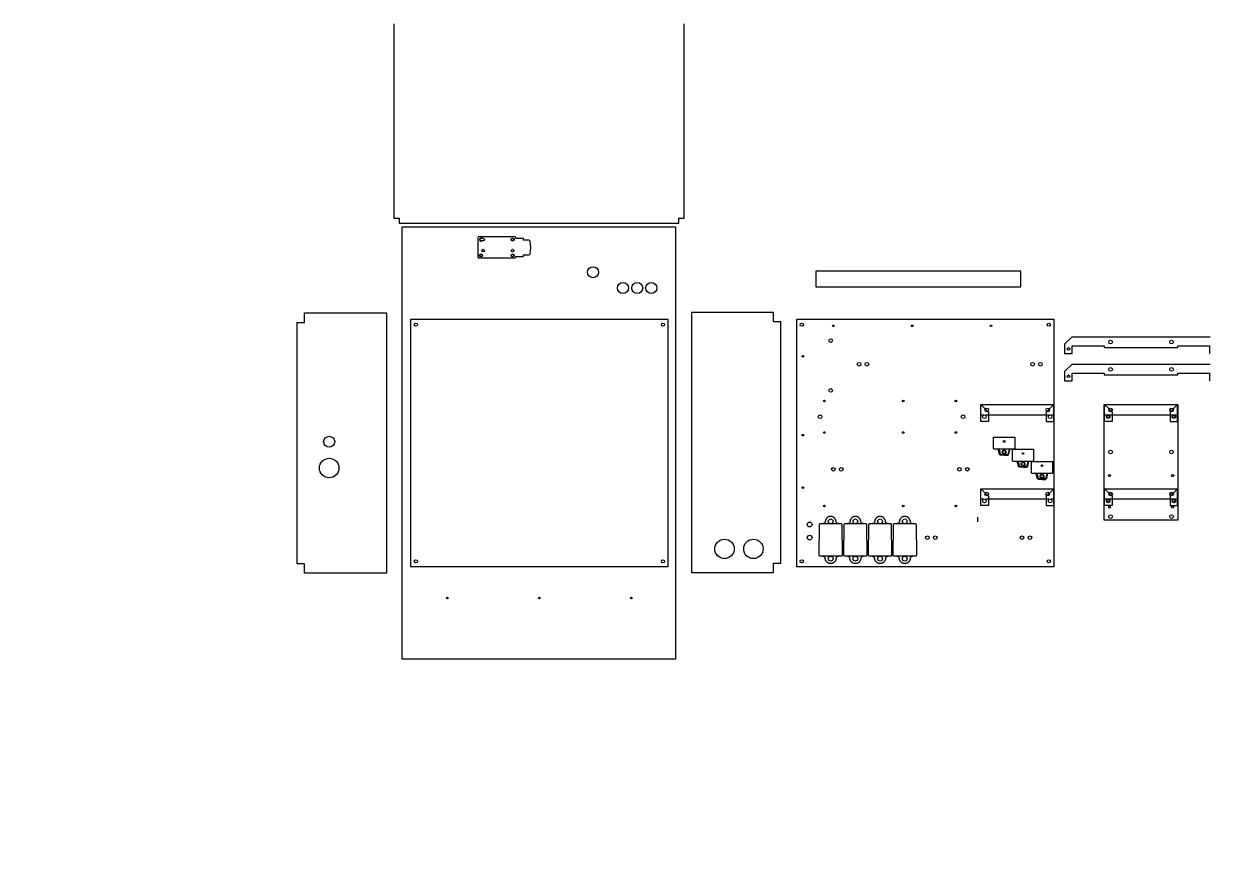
# Paper-space layout 'Лист1' of a CAD drawing. Header units: millimetres. Extents: x 30 to 267, y 21 to 189.
# The model-space entities are those that its viewports show. They can reach past a viewport. Long polylines and large blocks are cut down to what shows.
import ezdxf

# ---------------------------------------------------------------- set-up
doc = ezdxf.new("R2010")
doc.units = ezdxf.units.MM
doc.linetypes.add('ACAD_ISO07W100', pattern=[3, 0, -3])
doc.layers.add('1', color=30, linetype='Continuous')
doc.layers.add('VPort', color=8, linetype='Continuous', plot=False)
doc.layers.get('VPort').off()

msp = doc.modelspace()

# ---------------------------------------------------------------- linework, layer by layer
for p, q in [((1425.5, 462), (1687.7, 462)), ((1425.5, 445), (1486.5, 445)), ((1486.5, 445), (1486.5, 442)), ((1486.5, 442), (1626.5, 442)), ((1626.5, 442), (1626.5, 445)), ((1626.5, 445), (1687.5, 445)), ((1425.5, 410), (1687.7, 410)), ((1425.5, 393), (1486.5, 393)), ((1486.5, 393), (1486.5, 390)), ((1486.5, 390), (1626.5, 390)), ((1626.5, 390), (1626.5, 393)), ((1626.5, 393), (1687.5, 393))]:
    msp.add_line(p, q)
for points in [[(677, 1195), (145, 1195), (145, 1185), (135, 1185), (135, 688), (145, 688), (145, 678), (677, 678), (677, 688), (687, 688), (687, 1185), (677, 1185), (677, 1195)], [(671, 671), (671, -151), (151, -151), (151, 671)], [(-49, 489.4), (-35, 489.4), (-35, 507.4), (121, 507.4), (121, 12.4), (-35, 12.4), (-35, 30.4), (-49, 30.4)], [(871, 490.6), (857, 490.6), (857, 508.6), (701, 508.6), (701, 13.6), (857, 13.6), (857, 31.6), (871, 31.6)], [(1391, 495), (901, 495), (901, 25), (1391, 25)], [(1486.5, 333), (1626.5, 333), (1626.5, 113), (1486.5, 113)]]:
    msp.add_lwpolyline(points, close=True)
msp.add_lwpolyline([(301, 644.5, -1), (301, 649.5), (305, 649.5, -1), (305, 644.5)], format="xyb", close=True)
at = {"color": 0}
msp.add_lwpolyline([(938, 557), (1328, 557), (1328, 587), (938, 587)], close=True, dxfattribs=at)
for points in [[(1425.5, 462), (1411, 448), (1411, 430), (1425.5, 430), (1425.5, 445)], [(1687.5, 462), (1702, 448), (1702, 430), (1687.5, 430), (1687.5, 445)], [(1425.5, 410), (1411, 396), (1411, 378), (1425.5, 378), (1425.5, 393)], [(1687.5, 410), (1702, 396), (1702, 378), (1687.5, 378), (1687.5, 393)]]:
    msp.add_lwpolyline(points)
for centre, radius in [((361, 647), 2.5), ((301, 617), 2.5), ((305, 626), 2.5), ((361, 626), 2.5), ((361, 617), 2.5), ((514, 585), 10.5), ((571, 555), 10.5), ((598, 555), 10.5), ((625, 555), 10.5), ((177, 485), 3), ((647, 485), 3), ((1498.5, 452), 3.5), ((1614.5, 452), 3.5), ((1418.5, 439), 2.5), ((1694.7, 439), 2.5), ((1020, 410), 3.5), ((1035, 410), 3.5), ((1350, 410), 3.5), ((1365, 410), 3.5), ((1418.5, 387), 2.5), ((1498.5, 400), 3.5), ((1614.5, 400), 3.5), ((1694.7, 387), 2.5), ((1498.5, 323), 2.5), ((1614.5, 323), 2.5), ((1258.5, 310), 3.5), ((1383.5, 310), 3.5), ((12, 262.4), 10.5), ((1296, 263), 1.5), ((12, 212.4), 18.5), ((1296, 243), 3), ((1332, 240), 1.5), ((1498.5, 243), 3.5), ((1614.5, 243), 3.5), ((971, 210), 3.5), ((986, 210), 3.5), ((1211, 210), 3.5), ((1226, 210), 3.5), ((1332, 220), 3), ((1368, 217), 1.5), ((1368, 197), 3), ((1496.5, 198), 2), ((1616.5, 198), 2), ((1498.5, 163), 2.5), ((1614.5, 163), 2.5), ((1258.5, 150), 3.5), ((1383.5, 150), 3.5), ((1496.5, 138), 2), ((1616.5, 138), 2), ((966, 111), 4.5), ((1013, 111), 4.5), ((1060, 111), 4.5), ((1107, 111), 4.5), ((1498.5, 120), 3.5), ((1614.5, 120), 3.5), ((926, 105), 4.5), ((764, 58.6), 18.5), ((819, 58.6), 18.5), ((926, 80), 4.5), ((1150, 80), 3.5), ((1165, 80), 3.5), ((1330, 80), 3.5), ((1345, 80), 3.5), ((177, 35), 3), ((647, 35), 3), ((237, -35), 1.5), ((412, -35), 1.5), ((587, -35), 1.5)]:
    msp.add_circle(centre, radius)
for centre, radius in [((911, 485), 3), ((1381, 485), 3), ((911, 35), 3), ((966, 40), 4.5), ((1013, 40), 4.5), ((1060, 40), 4.5), ((1107, 40), 4.5), ((1381, 35), 3)]:
    msp.add_circle(centre, radius, dxfattribs=at)
at = {"color": 3}
for centre, radius in [((971, 483), 1.5), ((1121, 483), 1.5), ((1271, 483), 1.5), ((966, 455), 3.5), ((913, 425), 1.5), ((966, 360), 3.5), ((954, 340), 1.5), ((1104, 340), 1.5), ((1204, 340), 1.5), ((946, 310), 3.5), ((1218, 310), 3.5), ((913, 275), 1.5), ((954, 280), 1.5), ((1104, 280), 1.5), ((1204, 280), 1.5), ((913, 175), 1.5), ((954, 140), 1.5), ((1104, 140), 1.5), ((1204, 140), 1.5)]:
    msp.add_circle(centre, radius, dxfattribs=at)
at = {"layer": '1'}
for p, q in [((381.6, 649.1), (381.6, 649.1)), ((381.6, 614.9), (381.6, 614.9)), ((983.1, 106.5), (950, 106.5)), ((1030.1, 106.5), (997, 106.5)), ((1077.1, 106.5), (1044, 106.5)), ((1124.1, 106.5), (1091, 106.5)), ((983.1, 44.5), (950, 44.5)), ((1030.1, 44.5), (997, 44.5)), ((1077.1, 44.5), (1044, 44.5)), ((1124.1, 44.5), (1091, 44.5))]:
    msp.add_line(p, q, dxfattribs=at)
at = {"layer": '1', "linetype": 'ACAD_ISO07W100'}
msp.add_line((1246, 110), (1246, 360), dxfattribs=at)
at = {"layer": '1'}
for points in [[(394.4, 643.9, 0.37008), (391.8, 646.1), (381.6, 646.1), (381.6, 649.1), (381.2, 649.4), (367.2, 649.4), (367.2, 650.7), (365.9, 652), (297, 652, 0.385485), (295, 650.3), (295, 632), (295, 613.7, 0.385485), (297, 612), (365.9, 612), (367.2, 613.3), (367.2, 614.6), (381.2, 614.6), (381.6, 614.9), (381.6, 617.9), (391.8, 617.9, 0.37008), (394.4, 620.1, 0.083639)], [(1316, 249.5, -0.414214), (1314.5, 248), (1277.5, 248, -0.414214), (1276, 249.5), (1276, 271), (1316, 271)], [(1296, 236.9), (1289.3, 236.9, -0.302776), (1287.1, 239.1), (1284.9, 248), (1286.4, 248), (1288.6, 239.1, 0.414214), (1289.3, 238.4), (1296, 238.4)], [(1296, 236.9), (1302.7, 236.9, 0.302776), (1304.9, 239.1), (1307.1, 248), (1305.6, 248), (1303.4, 239.1, -0.414214), (1302.7, 238.4), (1296, 238.4)], [(1352, 226.5, -0.414214), (1350.5, 225), (1313.5, 225, -0.414214), (1312, 226.5), (1312, 248), (1352, 248)], [(1332, 213.9), (1325.3, 213.9, -0.302776), (1323.1, 216.1), (1320.9, 225), (1322.4, 225), (1324.6, 216.1, 0.414214), (1325.3, 215.4), (1332, 215.4)], [(1332, 213.9), (1338.7, 213.9, 0.302776), (1340.9, 216.1), (1343.1, 225), (1341.6, 225), (1339.4, 216.1, -0.414214), (1338.7, 215.4), (1332, 215.4)], [(1388, 203.5, -0.414214), (1386.5, 202), (1349.5, 202, -0.414214), (1348, 203.5), (1348, 225), (1388, 225)], [(1368, 190.9), (1361.3, 190.9, -0.302776), (1359.1, 193.1), (1356.9, 202), (1358.4, 202), (1360.6, 193.1, 0.414214), (1361.3, 192.4), (1368, 192.4)], [(1368, 190.9), (1374.7, 190.9, 0.302776), (1376.9, 193.1), (1379.1, 202), (1377.6, 202), (1375.4, 193.1, -0.414214), (1374.7, 192.4), (1368, 192.4)]]:
    msp.add_lwpolyline(points, format="xyb", close=True, dxfattribs=at)
for points in [[(657, 495), (167, 495), (167, 25), (657, 25)], [(1266, 301), (1251.5, 301), (1251.5, 333), (1266, 319)], [(1376, 301), (1390.5, 301), (1390.5, 333), (1376, 319)], [(1487, 333), (1626, 333), (1626, 313), (1487, 313)], [(1266, 141), (1251.5, 141), (1251.5, 173), (1266, 159)], [(1376, 141), (1390.5, 141), (1390.5, 173), (1376, 159)], [(1487, 173), (1626, 173), (1626, 153), (1487, 153)]]:
    msp.add_lwpolyline(points, close=True, dxfattribs=at)
for points in [[(1256.7, 313), (1251.5, 313), (1251.5, 333), (1390.5, 333), (1390.5, 313), (1385.3, 313)], [(1499.7, 320.8), (1501.5, 319), (1501.5, 301), (1487, 301), (1487, 333), (1496.2, 324.1)], [(1613.3, 320.8), (1611.5, 319), (1611.5, 301), (1626, 301), (1626, 333), (1616.8, 324.1)], [(1381.7, 313), (1260.3, 313)], [(1256.7, 153), (1251.5, 153), (1251.5, 173), (1390.5, 173), (1390.5, 153), (1385.3, 153)], [(1499.7, 160.8), (1501.5, 159), (1501.5, 141), (1487, 141), (1487, 173), (1496.2, 164.1)], [(1613.3, 160.8), (1611.5, 159), (1611.5, 141), (1626, 141), (1626, 173), (1616.8, 164.1)], [(1381.7, 153), (1260.3, 153)]]:
    msp.add_lwpolyline(points, dxfattribs=at)
for points in [[(988, 75.5), (988, 104.5, 0.414214), (986, 106.5), (985.4, 106.5), (984.9, 106.5), (984.3, 106.5), (983.7, 106.5), (983.1, 106.5), (982.5, 106.5), (982, 106.5), (981.3, 106.5), (980.7, 106.6), (980.2, 106.7), (979.6, 106.8), (979, 107), (978.5, 107.2), (978, 107.5), (977.5, 107.9), (977, 108.5), (976.8, 108.8), (976.6, 109.3), (976.4, 109.8), (976.3, 110.4), (976.2, 111), (976.2, 111.6), (976.1, 112.2), (976, 112.5), (975.8, 113.3), (975.6, 113.9), (975.3, 114.4), (975.1, 114.9), (974.8, 115.4), (974.5, 115.9), (974, 116.5), (973.7, 116.8), (973.3, 117.2), (972.9, 117.6), (972.4, 118), (972, 118.4), (971.5, 118.7), (971, 119), (970.5, 119.3), (970, 119.5), (969.4, 119.8), (968.9, 120), (968.3, 120.2), (967.7, 120.3), (967.2, 120.4), (966.6, 120.5), (966, 120.5), (965.4, 120.5), (964.8, 120.4), (964.3, 120.3), (963.7, 120.2), (963.1, 120), (962.6, 119.8), (962, 119.5), (961.5, 119.3), (961, 119), (960.5, 118.7), (960, 118.4), (959.6, 118), (959.1, 117.6), (958.7, 117.2), (958.3, 116.8), (958, 116.5), (957.5, 115.9), (957.2, 115.4), (956.9, 114.9), (956.7, 114.4), (956.4, 113.9), (956.2, 113.3), (956, 112.5), (955.9, 112.2), (955.8, 111.6), (955.8, 111), (955.7, 110.4), (955.6, 109.8), (955.4, 109.3), (955.2, 108.8), (955, 108.5), (954.5, 107.9), (954, 107.5), (953.5, 107.2), (953, 107), (952.4, 106.8), (951.8, 106.7), (951.3, 106.6), (950.7, 106.5), (950, 106.5), (949.5, 106.5), (948.9, 106.5), (948.3, 106.5), (947.7, 106.5), (947.1, 106.5), (946.6, 106.5), (946, 106.5, 0.414214), (944, 104.5), (944, 75.5)], [(1035, 75.5), (1035, 104.5, 0.414214), (1033, 106.5), (1032.4, 106.5), (1031.9, 106.5), (1031.3, 106.5), (1030.7, 106.5), (1030.1, 106.5), (1029.5, 106.5), (1029, 106.5), (1028.3, 106.5), (1027.7, 106.6), (1027.2, 106.7), (1026.6, 106.8), (1026, 107), (1025.5, 107.2), (1025, 107.5), (1024.5, 107.9), (1024, 108.5), (1023.8, 108.8), (1023.6, 109.3), (1023.4, 109.8), (1023.3, 110.4), (1023.2, 111), (1023.2, 111.6), (1023.1, 112.2), (1023, 112.5), (1022.8, 113.3), (1022.6, 113.9), (1022.3, 114.4), (1022.1, 114.9), (1021.8, 115.4), (1021.5, 115.9), (1021, 116.5), (1020.7, 116.8), (1020.3, 117.2), (1019.9, 117.6), (1019.4, 118), (1019, 118.4), (1018.5, 118.7), (1018, 119), (1017.5, 119.3), (1017, 119.5), (1016.4, 119.8), (1015.9, 120), (1015.3, 120.2), (1014.7, 120.3), (1014.2, 120.4), (1013.6, 120.5), (1013, 120.5), (1012.4, 120.5), (1011.8, 120.4), (1011.3, 120.3), (1010.7, 120.2), (1010.1, 120), (1009.6, 119.8), (1009, 119.5), (1008.5, 119.3), (1008, 119), (1007.5, 118.7), (1007, 118.4), (1006.6, 118), (1006.1, 117.6), (1005.7, 117.2), (1005.3, 116.8), (1005, 116.5), (1004.5, 115.9), (1004.2, 115.4), (1003.9, 114.9), (1003.7, 114.4), (1003.4, 113.9), (1003.2, 113.3), (1003, 112.5), (1002.9, 112.2), (1002.8, 111.6), (1002.8, 111), (1002.7, 110.4), (1002.6, 109.8), (1002.4, 109.3), (1002.2, 108.8), (1002, 108.5), (1001.5, 107.9), (1001, 107.5), (1000.5, 107.2), (1000, 107), (999.4, 106.8), (998.8, 106.7), (998.3, 106.6), (997.7, 106.5), (997, 106.5), (996.5, 106.5), (995.9, 106.5), (995.3, 106.5), (994.7, 106.5), (994.1, 106.5), (993.6, 106.5), (993, 106.5, 0.414214), (991, 104.5), (991, 75.5)], [(1082, 75.5), (1082, 104.5, 0.414214), (1080, 106.5), (1079.4, 106.5), (1078.9, 106.5), (1078.3, 106.5), (1077.7, 106.5), (1077.1, 106.5), (1076.5, 106.5), (1076, 106.5), (1075.3, 106.5), (1074.7, 106.6), (1074.2, 106.7), (1073.6, 106.8), (1073, 107), (1072.5, 107.2), (1072, 107.5), (1071.5, 107.9), (1071, 108.5), (1070.8, 108.8), (1070.6, 109.3), (1070.4, 109.8), (1070.3, 110.4), (1070.2, 111), (1070.2, 111.6), (1070.1, 112.2), (1070, 112.5), (1069.8, 113.3), (1069.6, 113.9), (1069.3, 114.4), (1069.1, 114.9), (1068.8, 115.4), (1068.5, 115.9), (1068, 116.5), (1067.7, 116.8), (1067.3, 117.2), (1066.9, 117.6), (1066.4, 118), (1066, 118.4), (1065.5, 118.7), (1065, 119), (1064.5, 119.3), (1064, 119.5), (1063.4, 119.8), (1062.9, 120), (1062.3, 120.2), (1061.7, 120.3), (1061.2, 120.4), (1060.6, 120.5), (1060, 120.5), (1059.4, 120.5), (1058.8, 120.4), (1058.3, 120.3), (1057.7, 120.2), (1057.1, 120), (1056.6, 119.8), (1056, 119.5), (1055.5, 119.3), (1055, 119), (1054.5, 118.7), (1054, 118.4), (1053.6, 118), (1053.1, 117.6), (1052.7, 117.2), (1052.3, 116.8), (1052, 116.5), (1051.5, 115.9), (1051.2, 115.4), (1050.9, 114.9), (1050.7, 114.4), (1050.4, 113.9), (1050.2, 113.3), (1050, 112.5), (1049.9, 112.2), (1049.8, 111.6), (1049.8, 111), (1049.7, 110.4), (1049.6, 109.8), (1049.4, 109.3), (1049.2, 108.8), (1049, 108.5), (1048.5, 107.9), (1048, 107.5), (1047.5, 107.2), (1047, 107), (1046.4, 106.8), (1045.8, 106.7), (1045.3, 106.6), (1044.7, 106.5), (1044, 106.5), (1043.5, 106.5), (1042.9, 106.5), (1042.3, 106.5), (1041.7, 106.5), (1041.1, 106.5), (1040.6, 106.5), (1040, 106.5, 0.414214), (1038, 104.5), (1038, 75.5)], [(1129, 75.5), (1129, 104.5, 0.414214), (1127, 106.5), (1126.4, 106.5), (1125.9, 106.5), (1125.3, 106.5), (1124.7, 106.5), (1124.1, 106.5), (1123.5, 106.5), (1123, 106.5), (1122.3, 106.5), (1121.7, 106.6), (1121.2, 106.7), (1120.6, 106.8), (1120, 107), (1119.5, 107.2), (1119, 107.5), (1118.5, 107.9), (1118, 108.5), (1117.8, 108.8), (1117.6, 109.3), (1117.4, 109.8), (1117.3, 110.4), (1117.2, 111), (1117.2, 111.6), (1117.1, 112.2), (1117, 112.5), (1116.8, 113.3), (1116.6, 113.9), (1116.3, 114.4), (1116.1, 114.9), (1115.8, 115.4), (1115.5, 115.9), (1115, 116.5), (1114.7, 116.8), (1114.3, 117.2), (1113.9, 117.6), (1113.4, 118), (1113, 118.4), (1112.5, 118.7), (1112, 119), (1111.5, 119.3), (1111, 119.5), (1110.4, 119.8), (1109.9, 120), (1109.3, 120.2), (1108.7, 120.3), (1108.2, 120.4), (1107.6, 120.5), (1107, 120.5), (1106.4, 120.5), (1105.8, 120.4), (1105.3, 120.3), (1104.7, 120.2), (1104.1, 120), (1103.6, 119.8), (1103, 119.5), (1102.5, 119.3), (1102, 119), (1101.5, 118.7), (1101, 118.4), (1100.6, 118), (1100.1, 117.6), (1099.7, 117.2), (1099.3, 116.8), (1099, 116.5), (1098.5, 115.9), (1098.2, 115.4), (1097.9, 114.9), (1097.7, 114.4), (1097.4, 113.9), (1097.2, 113.3), (1097, 112.5), (1096.9, 112.2), (1096.8, 111.6), (1096.8, 111), (1096.7, 110.4), (1096.6, 109.8), (1096.4, 109.3), (1096.2, 108.8), (1096, 108.5), (1095.5, 107.9), (1095, 107.5), (1094.5, 107.2), (1094, 107), (1093.4, 106.8), (1092.8, 106.7), (1092.3, 106.6), (1091.7, 106.5), (1091, 106.5), (1090.5, 106.5), (1089.9, 106.5), (1089.3, 106.5), (1088.7, 106.5), (1088.1, 106.5), (1087.6, 106.5), (1087, 106.5, 0.414214), (1085, 104.5), (1085, 75.5)], [(988, 75.5), (988, 46.5, -0.414214), (986, 44.5), (985.4, 44.5), (984.9, 44.5), (984.3, 44.5), (983.7, 44.5), (983.1, 44.5), (982.5, 44.5), (982, 44.5), (981.3, 44.5), (980.7, 44.4), (980.2, 44.3), (979.6, 44.2), (979, 44), (978.5, 43.8), (978, 43.5), (977.5, 43.1), (977, 42.5), (976.8, 42.2), (976.6, 41.7), (976.4, 41.2), (976.3, 40.6), (976.2, 40), (976.2, 39.4), (976.1, 38.8), (976, 38.5), (975.8, 37.7), (975.6, 37.1), (975.3, 36.6), (975.1, 36.1), (974.8, 35.6), (974.5, 35.1), (974, 34.5), (973.7, 34.2), (973.3, 33.8), (972.9, 33.4), (972.4, 33), (972, 32.6), (971.5, 32.3), (971, 32), (970.5, 31.7), (970, 31.5), (969.4, 31.2), (968.9, 31), (968.3, 30.8), (967.7, 30.7), (967.2, 30.6), (966.6, 30.5), (966, 30.5), (965.4, 30.5), (964.8, 30.6), (964.3, 30.7), (963.7, 30.8), (963.1, 31), (962.6, 31.2), (962, 31.5), (961.5, 31.7), (961, 32), (960.5, 32.3), (960, 32.6), (959.6, 33), (959.1, 33.4), (958.7, 33.8), (958.3, 34.2), (958, 34.5), (957.5, 35.1), (957.2, 35.6), (956.9, 36.1), (956.7, 36.6), (956.4, 37.1), (956.2, 37.7), (956, 38.5), (955.9, 38.8), (955.8, 39.4), (955.8, 40), (955.7, 40.6), (955.6, 41.2), (955.4, 41.7), (955.2, 42.2), (955, 42.5), (954.5, 43.1), (954, 43.5), (953.5, 43.8), (953, 44), (952.4, 44.2), (951.8, 44.3), (951.3, 44.4), (950.7, 44.5), (950, 44.5), (949.5, 44.5), (948.9, 44.5), (948.3, 44.5), (947.7, 44.5), (947.1, 44.5), (946.6, 44.5), (946, 44.5, -0.414214), (944, 46.5), (944, 75.5)], [(1035, 75.5), (1035, 46.5, -0.414214), (1033, 44.5), (1032.4, 44.5), (1031.9, 44.5), (1031.3, 44.5), (1030.7, 44.5), (1030.1, 44.5), (1029.5, 44.5), (1029, 44.5), (1028.3, 44.5), (1027.7, 44.4), (1027.2, 44.3), (1026.6, 44.2), (1026, 44), (1025.5, 43.8), (1025, 43.5), (1024.5, 43.1), (1024, 42.5), (1023.8, 42.2), (1023.6, 41.7), (1023.4, 41.2), (1023.3, 40.6), (1023.2, 40), (1023.2, 39.4), (1023.1, 38.8), (1023, 38.5), (1022.8, 37.7), (1022.6, 37.1), (1022.3, 36.6), (1022.1, 36.1), (1021.8, 35.6), (1021.5, 35.1), (1021, 34.5), (1020.7, 34.2), (1020.3, 33.8), (1019.9, 33.4), (1019.4, 33), (1019, 32.6), (1018.5, 32.3), (1018, 32), (1017.5, 31.7), (1017, 31.5), (1016.4, 31.2), (1015.9, 31), (1015.3, 30.8), (1014.7, 30.7), (1014.2, 30.6), (1013.6, 30.5), (1013, 30.5), (1012.4, 30.5), (1011.8, 30.6), (1011.3, 30.7), (1010.7, 30.8), (1010.1, 31), (1009.6, 31.2), (1009, 31.5), (1008.5, 31.7), (1008, 32), (1007.5, 32.3), (1007, 32.6), (1006.6, 33), (1006.1, 33.4), (1005.7, 33.8), (1005.3, 34.2), (1005, 34.5), (1004.5, 35.1), (1004.2, 35.6), (1003.9, 36.1), (1003.7, 36.6), (1003.4, 37.1), (1003.2, 37.7), (1003, 38.5), (1002.9, 38.8), (1002.8, 39.4), (1002.8, 40), (1002.7, 40.6), (1002.6, 41.2), (1002.4, 41.7), (1002.2, 42.2), (1002, 42.5), (1001.5, 43.1), (1001, 43.5), (1000.5, 43.8), (1000, 44), (999.4, 44.2), (998.8, 44.3), (998.3, 44.4), (997.7, 44.5), (997, 44.5), (996.5, 44.5), (995.9, 44.5), (995.3, 44.5), (994.7, 44.5), (994.1, 44.5), (993.6, 44.5), (993, 44.5, -0.414214), (991, 46.5), (991, 75.5)], [(1082, 75.5), (1082, 46.5, -0.414214), (1080, 44.5), (1079.4, 44.5), (1078.9, 44.5), (1078.3, 44.5), (1077.7, 44.5), (1077.1, 44.5), (1076.5, 44.5), (1076, 44.5), (1075.3, 44.5), (1074.7, 44.4), (1074.2, 44.3), (1073.6, 44.2), (1073, 44), (1072.5, 43.8), (1072, 43.5), (1071.5, 43.1), (1071, 42.5), (1070.8, 42.2), (1070.6, 41.7), (1070.4, 41.2), (1070.3, 40.6), (1070.2, 40), (1070.2, 39.4), (1070.1, 38.8), (1070, 38.5), (1069.8, 37.7), (1069.6, 37.1), (1069.3, 36.6), (1069.1, 36.1), (1068.8, 35.6), (1068.5, 35.1), (1068, 34.5), (1067.7, 34.2), (1067.3, 33.8), (1066.9, 33.4), (1066.4, 33), (1066, 32.6), (1065.5, 32.3), (1065, 32), (1064.5, 31.7), (1064, 31.5), (1063.4, 31.2), (1062.9, 31), (1062.3, 30.8), (1061.7, 30.7), (1061.2, 30.6), (1060.6, 30.5), (1060, 30.5), (1059.4, 30.5), (1058.8, 30.6), (1058.3, 30.7), (1057.7, 30.8), (1057.1, 31), (1056.6, 31.2), (1056, 31.5), (1055.5, 31.7), (1055, 32), (1054.5, 32.3), (1054, 32.6), (1053.6, 33), (1053.1, 33.4), (1052.7, 33.8), (1052.3, 34.2), (1052, 34.5), (1051.5, 35.1), (1051.2, 35.6), (1050.9, 36.1), (1050.7, 36.6), (1050.4, 37.1), (1050.2, 37.7), (1050, 38.5), (1049.9, 38.8), (1049.8, 39.4), (1049.8, 40), (1049.7, 40.6), (1049.6, 41.2), (1049.4, 41.7), (1049.2, 42.2), (1049, 42.5), (1048.5, 43.1), (1048, 43.5), (1047.5, 43.8), (1047, 44), (1046.4, 44.2), (1045.8, 44.3), (1045.3, 44.4), (1044.7, 44.5), (1044, 44.5), (1043.5, 44.5), (1042.9, 44.5), (1042.3, 44.5), (1041.7, 44.5), (1041.1, 44.5), (1040.6, 44.5), (1040, 44.5, -0.414214), (1038, 46.5), (1038, 75.5)], [(1129, 75.5), (1129, 46.5, -0.414214), (1127, 44.5), (1126.4, 44.5), (1125.9, 44.5), (1125.3, 44.5), (1124.7, 44.5), (1124.1, 44.5), (1123.5, 44.5), (1123, 44.5), (1122.3, 44.5), (1121.7, 44.4), (1121.2, 44.3), (1120.6, 44.2), (1120, 44), (1119.5, 43.8), (1119, 43.5), (1118.5, 43.1), (1118, 42.5), (1117.8, 42.2), (1117.6, 41.7), (1117.4, 41.2), (1117.3, 40.6), (1117.2, 40), (1117.2, 39.4), (1117.1, 38.8), (1117, 38.5), (1116.8, 37.7), (1116.6, 37.1), (1116.3, 36.6), (1116.1, 36.1), (1115.8, 35.6), (1115.5, 35.1), (1115, 34.5), (1114.7, 34.2), (1114.3, 33.8), (1113.9, 33.4), (1113.4, 33), (1113, 32.6), (1112.5, 32.3), (1112, 32), (1111.5, 31.7), (1111, 31.5), (1110.4, 31.2), (1109.9, 31), (1109.3, 30.8), (1108.7, 30.7), (1108.2, 30.6), (1107.6, 30.5), (1107, 30.5), (1106.4, 30.5), (1105.8, 30.6), (1105.3, 30.7), (1104.7, 30.8), (1104.1, 31), (1103.6, 31.2), (1103, 31.5), (1102.5, 31.7), (1102, 32), (1101.5, 32.3), (1101, 32.6), (1100.6, 33), (1100.1, 33.4), (1099.7, 33.8), (1099.3, 34.2), (1099, 34.5), (1098.5, 35.1), (1098.2, 35.6), (1097.9, 36.1), (1097.7, 36.6), (1097.4, 37.1), (1097.2, 37.7), (1097, 38.5), (1096.9, 38.8), (1096.8, 39.4), (1096.8, 40), (1096.7, 40.6), (1096.6, 41.2), (1096.4, 41.7), (1096.2, 42.2), (1096, 42.5), (1095.5, 43.1), (1095, 43.5), (1094.5, 43.8), (1094, 44), (1093.4, 44.2), (1092.8, 44.3), (1092.3, 44.4), (1091.7, 44.5), (1091, 44.5), (1090.5, 44.5), (1089.9, 44.5), (1089.3, 44.5), (1088.7, 44.5), (1088.1, 44.5), (1087.6, 44.5), (1087, 44.5, -0.414214), (1085, 46.5), (1085, 75.5)]]:
    msp.add_lwpolyline(points, format="xyb", dxfattribs=at)
for centre, radius in [((361, 647), 2.75), ((301, 617), 2.75), ((361, 617), 2.75), ((1263, 323), 3.5), ((1379, 323), 3.5), ((1498.5, 323), 3.5), ((1614.5, 323), 3.5), ((1494, 310), 3.5), ((1494, 310), 2.5), ((1619, 310), 3.5), ((1619, 310), 2.5), ((1296, 243), 3.7), ((1332, 220), 3.7), ((1368, 197), 3.7), ((1263, 163), 3.5), ((1379, 163), 3.5), ((1498.5, 163), 3.5), ((1614.5, 163), 3.5), ((1494, 150), 3.5), ((1494, 150), 2.5), ((1619, 150), 3.5), ((1619, 150), 2.5)]:
    msp.add_circle(centre, radius, dxfattribs=at)
msp.add_arc((301, 647), 2.75, 65.38, 294.62, dxfattribs=at)

psp = doc.layouts.new('Лист1')

# ---------------------------------------------------------------- viewports
at = {"layer": 'VPort'}
psp.add_viewport(center=(148.49, 104.95), size=(237.59, 167.9279), view_center_point=(559.5, 260), view_height=1595.2741, dxfattribs=at)

doc.saveas('drawing.dxf')
